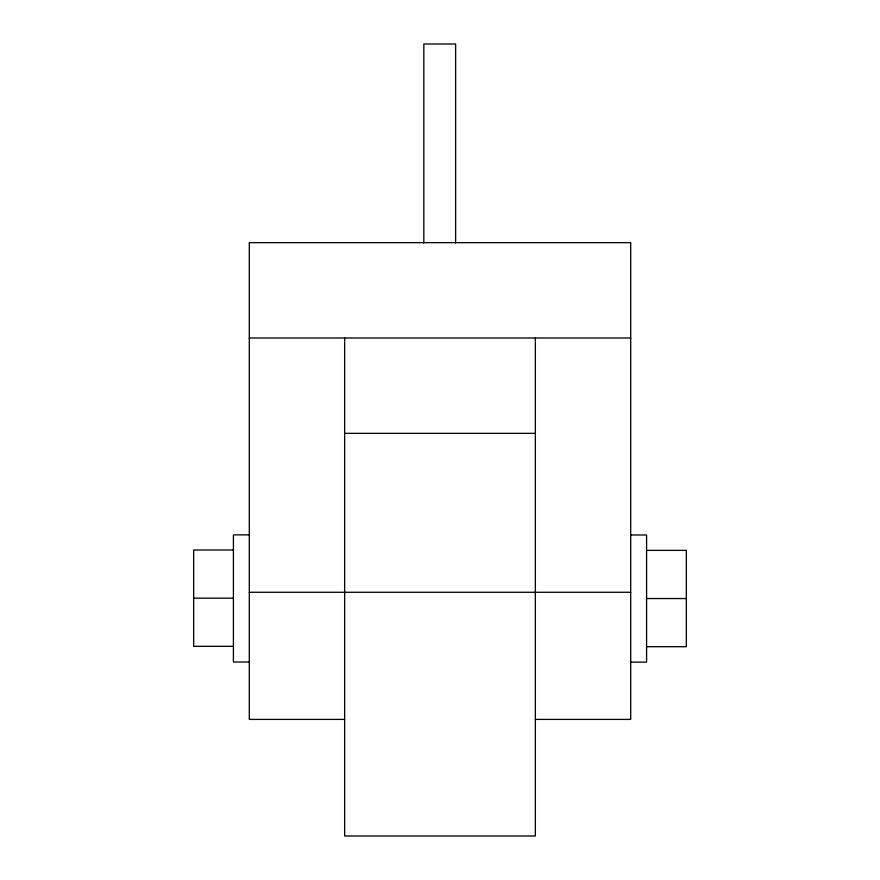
<?xml version="1.0" encoding="UTF-8"?>
<svg xmlns="http://www.w3.org/2000/svg" width="880" height="880" viewBox="0 0 880 880"><rect width="100%" height="100%" fill="white"/><g stroke="black" fill="none" stroke-linecap="round" stroke-linejoin="round"><path stroke-width="1.32" d="M249.293 337.997L630.707 337.997M344.652 433.356L535.348 433.356M249.293 534.875L233.409 534.875L233.409 662.013L249.293 662.013M630.707 534.985L646.591 534.985L646.591 662.123L630.707 662.123M233.409 550L193.677 550L193.677 646.338L233.409 646.338M646.591 550.374L686.323 550.374L686.323 646.712L646.591 646.712M249.293 592.273L630.707 592.273M193.677 598.169L233.409 598.169M646.591 598.543L686.323 598.543M344.652 719.411L249.293 719.411L249.293 242.649L630.707 242.649L630.707 719.411L535.348 719.411M535.348 337.997L535.348 836L344.652 836L344.652 337.997M455.62 242.935L455.62 44L423.83 44L423.83 242.935"/></g></svg>
